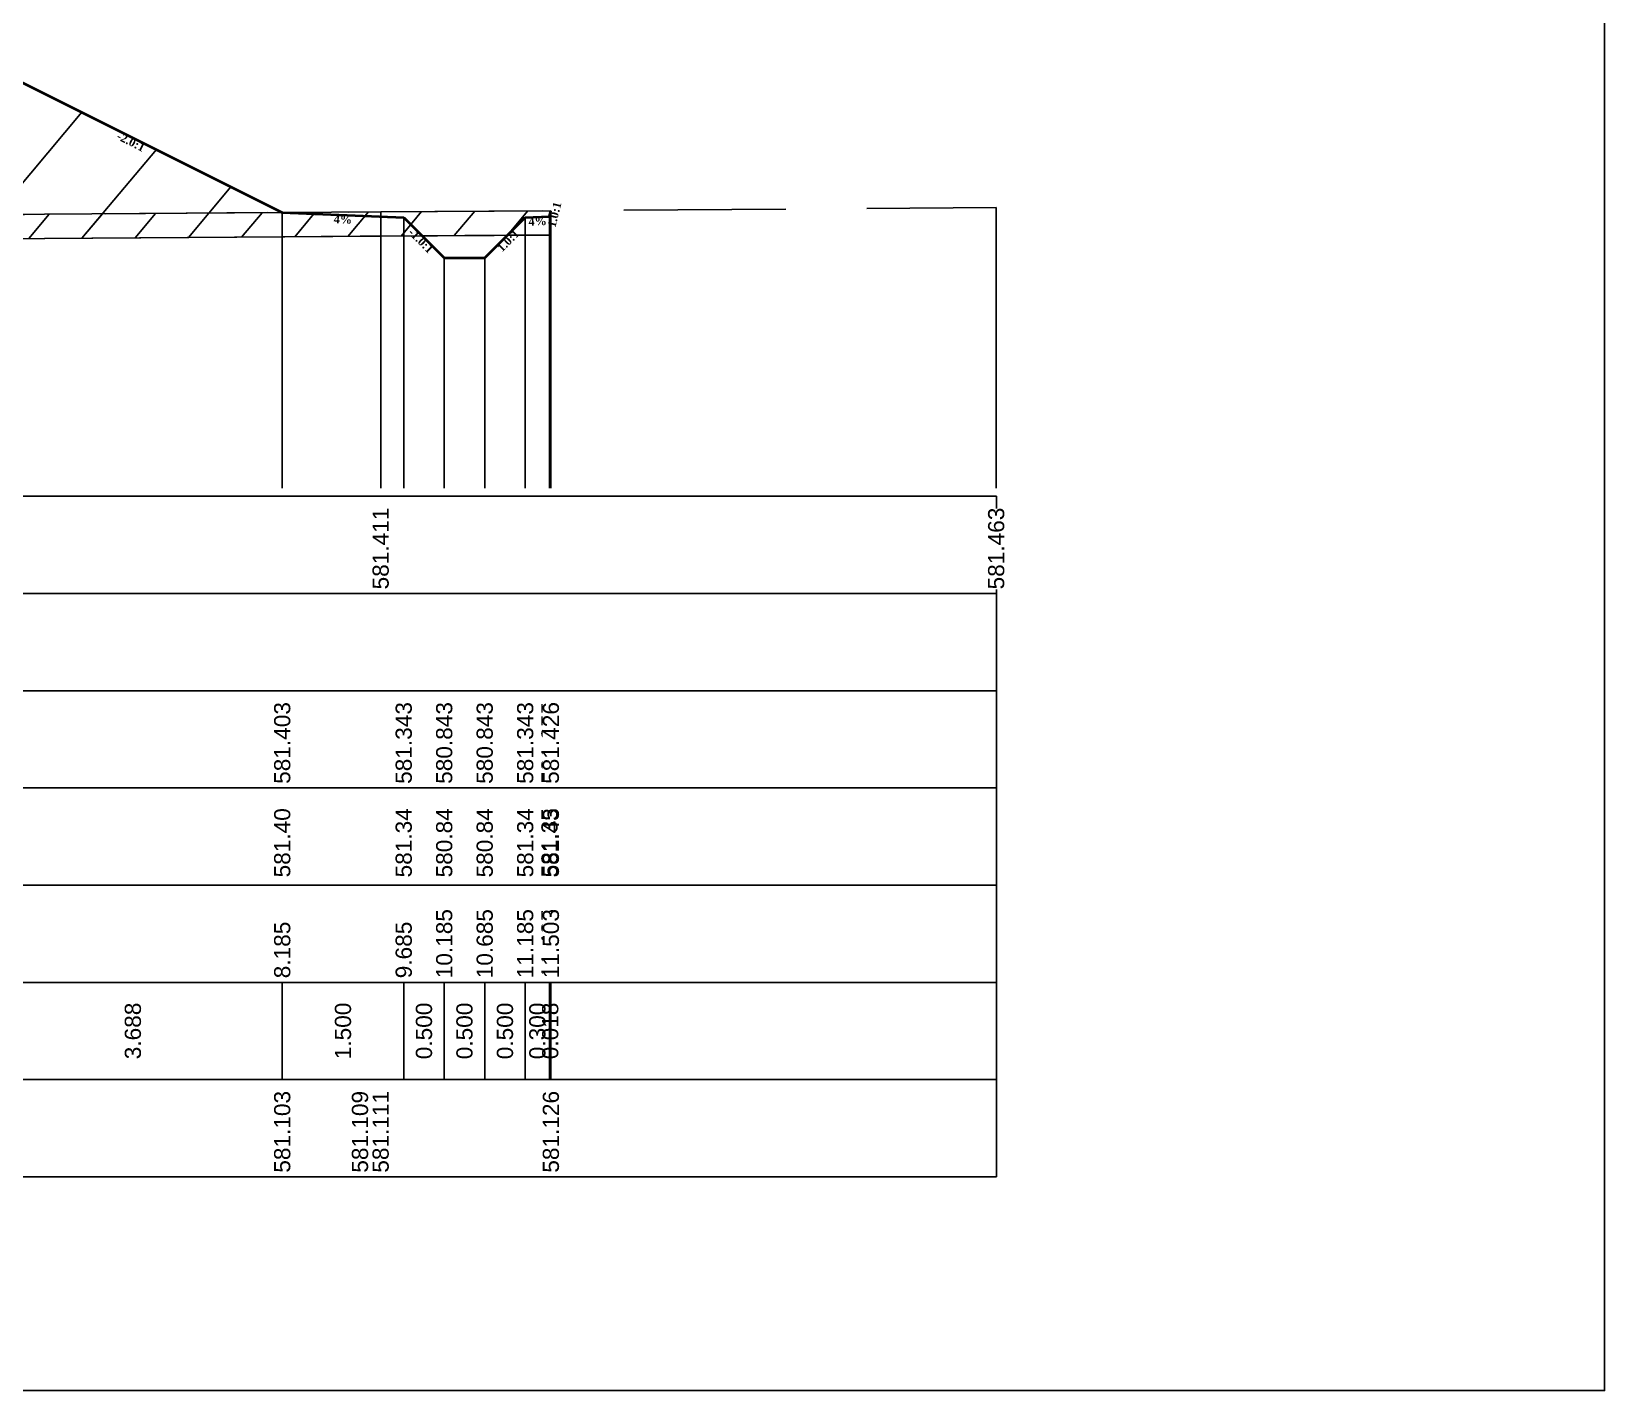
# Model space of a CAD drawing. Header units: millimetres. Extents: x 2762 to 3076, y 916 to 3305.
# Drawn here: x 3056.12 to 3075.54, y 2505.65 to 2522.42 of the extents above; entities that cross this region are included whole.
import ezdxf

# ---------------------------------------------------------------- set-up
doc = ezdxf.new("R2010")
doc.units = ezdxf.units.MM
doc.header["$LTSCALE"] = 2
doc.linetypes.add('CACHE', pattern=[9.525, 6.35, -3.175])
doc.linetypes.add('DASHED', pattern=[0.75, 0.5, -0.25])
doc.layers.add('C-ROAD-CORR', color=5, linetype='Continuous')
doc.layers.add('C-ROAD-SCTN', color=7, linetype='Continuous')
doc.styles.add('C3D_Etiquette', font='romans.shx')
doc.styles.add('C3D_Profil_Travers', font='romans.shx')

msp = doc.modelspace()

# ---------------------------------------------------------------- hatches: boundary and pattern name
at = {"linetype": 'Continuous', "lineweight": -3}
h = msp.add_hatch(dxfattribs=at)
h.set_pattern_fill('_U', color=3, angle=50, style=0, pattern_type=0)
h.set_pattern_definition([(50, (3061.994, 2519.9056), (-0.766044, 0.64279), [])])
h.paths.add_polyline_path([(3061.994, 2519.906), (3062.215, 2520.126), (3062.515, 2520.138), (3062.532, 2520.209), (3062.532, 2519.909)])
h.paths.add_polyline_path([(3041.649, 2519.765), (3041.649, 2520.065), (3045.133, 2521.807), (3053.13, 2522.126), (3055.526, 2522.031), (3059.215, 2520.186), (3060.715, 2520.126), (3060.943, 2519.898), (3060.43, 2519.895), (3050.914, 2519.828), (3049.322, 2519.818)])
h = msp.add_hatch(dxfattribs=at)
h.set_pattern_fill('_U', color=150, scale=0.5, angle=50, style=0, pattern_type=0)
h.set_pattern_definition([(50, (3061.994, 2519.90564), (-0.383022, 0.321394), [])])
h.paths.add_polyline_path([(3061.994, 2519.906), (3062.215, 2520.126), (3062.515, 2520.138), (3062.532, 2520.209), (3062.532, 2519.909)])
h.paths.add_polyline_path([(3059.215, 2520.186), (3060.43, 2520.195), (3062.532, 2520.209), (3062.515, 2520.138), (3062.215, 2520.126), (3061.994, 2519.906), (3060.943, 2519.898), (3060.715, 2520.126)])
h.paths.add_polyline_path([(3041.649, 2519.765), (3041.649, 2520.065), (3049.322, 2520.118), (3050.914, 2520.128), (3059.215, 2520.186), (3060.715, 2520.126), (3060.943, 2519.898), (3060.43, 2519.895), (3050.914, 2519.828), (3049.322, 2519.818)])

# ---------------------------------------------------------------- linework, layer by layer
at = {"color": 253, "linetype": 'Continuous', "lineweight": -3}
for p, q in [((3055.526, 2522.031), (3059.215, 2520.186)), ((3060.43, 2520.195), (3062.532, 2520.209)), ((3062.515, 2520.138), (3062.532, 2520.209)), ((3062.532, 2520.209), (3062.515, 2520.138)), ((3062.515, 2520.138), (3062.532, 2520.209)), ((3062.532, 2520.209), (3062.532, 2519.909)), ((3062.532, 2520.209), (3062.532, 2519.909)), ((3050.914, 2520.128), (3059.215, 2520.186)), ((3059.215, 2520.186), (3060.43, 2520.195)), ((3060.715, 2520.126), (3059.215, 2520.186)), ((3059.215, 2520.186), (3060.715, 2520.126)), ((3059.215, 2520.186), (3060.715, 2520.126)), ((3060.943, 2519.898), (3060.715, 2520.126)), ((3060.715, 2520.126), (3060.943, 2519.898)), ((3060.715, 2520.126), (3060.943, 2519.898)), ((3061.994, 2519.906), (3062.215, 2520.126)), ((3062.215, 2520.126), (3061.994, 2519.906)), ((3061.994, 2519.906), (3062.215, 2520.126)), ((3062.215, 2520.126), (3062.515, 2520.138)), ((3062.515, 2520.138), (3062.215, 2520.126)), ((3062.215, 2520.126), (3062.515, 2520.138)), ((3060.43, 2519.895), (3050.914, 2519.828)), ((3060.43, 2519.895), (3050.914, 2519.828)), ((3060.943, 2519.898), (3060.43, 2519.895)), ((3060.943, 2519.898), (3060.43, 2519.895)), ((3061.994, 2519.906), (3060.943, 2519.898)), ((3060.943, 2519.898), (3061.994, 2519.906)), ((3061.215, 2519.626), (3060.943, 2519.898)), ((3061.994, 2519.906), (3061.715, 2519.626)), ((3062.532, 2519.909), (3061.994, 2519.906)), ((3062.532, 2519.909), (3061.994, 2519.906)), ((3061.715, 2519.626), (3061.215, 2519.626))]:
    msp.add_line(p, q, dxfattribs=at)
at = {"color": 105, "linetype": 'DASHED', "lineweight": -3, "ltscale": 2}
for p, q in [((3060.43, 2520.195), (3068.03, 2520.247)), ((3051.03, 2520.129), (3060.43, 2520.195))]:
    msp.add_line(p, q, dxfattribs=at)
at = {"color": 8, "linetype": 'CACHE', "lineweight": -3}
for p, q in [((3062.532, 2516.784), (3062.532, 2520.209)), ((3059.215, 2516.784), (3059.215, 2520.186)), ((3060.715, 2516.784), (3060.715, 2520.126)), ((3062.215, 2516.784), (3062.215, 2520.126)), ((3062.515, 2516.784), (3062.515, 2520.138)), ((3061.215, 2516.784), (3061.215, 2519.626)), ((3061.715, 2516.784), (3061.715, 2519.626))]:
    msp.add_line(p, q, dxfattribs=at)
at = {"color": 98, "linetype": 'CACHE', "lineweight": -3}
for p, q in [((3068.03, 2520.247), (3068.03, 2516.784)), ((3060.43, 2520.195), (3060.43, 2516.784))]:
    msp.add_line(p, q, dxfattribs=at)
at = {"color": 6, "linetype": 'Continuous', "lineweight": -3}
for p, q in [((3052.328, 2519.838), (3059.215, 2519.886)), ((3059.215, 2519.886), (3060.175, 2519.893)), ((3060.175, 2519.893), (3060.43, 2519.895)), ((3060.43, 2519.895), (3062.532, 2519.909))]:
    msp.add_line(p, q, dxfattribs=at)
at = {"color": 7, "linetype": 'Continuous', "lineweight": -3}
for p, q in [((3034.029, 2516.684), (3068.031, 2516.684)), ((3059.215, 2509.484), (3059.215, 2510.684)), ((3059.215, 2509.484), (3059.215, 2510.684)), ((3060.715, 2509.484), (3060.715, 2510.684)), ((3060.715, 2509.484), (3060.715, 2510.684)), ((3061.215, 2509.484), (3061.215, 2510.684)), ((3061.215, 2509.484), (3061.215, 2510.684)), ((3061.715, 2509.484), (3061.715, 2510.684)), ((3061.715, 2509.484), (3061.715, 2510.684)), ((3062.215, 2509.484), (3062.215, 2510.684)), ((3062.215, 2509.484), (3062.215, 2510.684)), ((3062.515, 2509.484), (3062.515, 2510.684)), ((3062.515, 2509.484), (3062.515, 2510.684)), ((3062.532, 2509.484), (3062.532, 2510.684))]:
    msp.add_line(p, q, dxfattribs=at)
for points in [[(3034.029, 2515.484), (3068.031, 2515.484), (3068.031, 2516.684), (3034.029, 2516.684)], [(3034.029, 2514.284), (3068.031, 2514.284), (3068.031, 2515.484), (3034.029, 2515.484)], [(3034.029, 2513.084), (3068.031, 2513.084), (3068.031, 2514.284), (3034.029, 2514.284)], [(3034.029, 2511.884), (3068.031, 2511.884), (3068.031, 2513.084), (3034.029, 2513.084)], [(3034.029, 2510.684), (3068.031, 2510.684), (3068.031, 2511.884), (3034.029, 2511.884)], [(3034.029, 2509.484), (3068.031, 2509.484), (3068.031, 2510.684), (3034.029, 2510.684)], [(3034.029, 2508.284), (3068.031, 2508.284), (3068.031, 2509.484), (3034.029, 2509.484)]]:
    msp.add_3dface(points, dxfattribs=at)
at = {"layer": 'C-ROAD-CORR', "color": 1, "linetype": 'Continuous', "lineweight": 40}
for p, q in [((3055.526, 2522.031), (3059.215, 2520.186)), ((3062.515, 2520.138), (3062.532, 2520.209)), ((3059.215, 2520.186), (3060.715, 2520.126)), ((3060.715, 2520.126), (3061.215, 2519.626)), ((3061.715, 2519.626), (3062.215, 2520.126)), ((3062.215, 2520.126), (3062.515, 2520.138)), ((3061.215, 2519.626), (3061.715, 2519.626))]:
    msp.add_line(p, q, dxfattribs=at)
at = {"layer": 'C-ROAD-CORR', "color": 1, "linetype": 'Continuous', "lineweight": -3}
for p, q in [((3060.715, 2520.126), (3061.215, 2519.626)), ((3061.715, 2519.626), (3062.215, 2520.126))]:
    msp.add_line(p, q, dxfattribs=at)
at = {"layer": 'C-ROAD-SCTN', "color": 154, "linetype": 'Continuous', "lineweight": -3}
for p, q in [((3055.526, 2522.031), (3059.215, 2520.186)), ((3062.515, 2520.138), (3062.532, 2520.209)), ((3059.215, 2520.186), (3060.715, 2520.126)), ((3060.715, 2520.126), (3061.215, 2519.626)), ((3061.715, 2519.626), (3062.215, 2520.126)), ((3062.215, 2520.126), (3062.515, 2520.138)), ((3061.215, 2519.626), (3061.715, 2519.626))]:
    msp.add_line(p, q, dxfattribs=at)
at = {"layer": 'C-ROAD-SCTN', "color": 1, "linetype": 'Continuous', "lineweight": -3}
for p, q in [((3055.526, 2522.031), (3059.215, 2520.186)), ((3062.515, 2520.138), (3062.532, 2520.209)), ((3059.215, 2520.186), (3060.715, 2520.126)), ((3060.715, 2520.126), (3061.215, 2519.626)), ((3061.715, 2519.626), (3062.215, 2520.126)), ((3062.215, 2520.126), (3062.515, 2520.138)), ((3061.215, 2519.626), (3061.715, 2519.626))]:
    msp.add_line(p, q, dxfattribs=at)

# ---------------------------------------------------------------- texts
at = {"color": 7, "linetype": 'Continuous', "lineweight": -3, "char_height": 0.1, "attachment_point": 2, "style": 'C3D_Etiquette'}
for s, insert, width, rotation in [('{\\fTimes New Roman|b1|i0|c0|p18;-2.0:1}', (3057.369, 2521.105), 0.34598, 333.4349), ('{\\fTimes New Roman|b1|i0|c0|p18;1.0:1}', (3062.527, 2520.173), 0.29446, 75.9638), ('{\\fTimes New Roman|b1|i0|c0|p18;4%}', (3059.965, 2520.152), 0.42071, 357.7094), ('{\\fTimes New Roman|b1|i0|c0|p18;4%}', (3062.365, 2520.128), 0.37094, 2.2906), ('{\\fTimes New Roman|b1|i0|c0|p18;-1.0:1}', (3060.962, 2519.874), 0.34598, 315), ('{\\fTimes New Roman|b1|i0|c0|p18;1.0:1}', (3061.968, 2519.874), 0.29001, 45)]:
    msp.add_mtext(s, dxfattribs=dict(at, insert=insert, width=width, rotation=rotation))
at = {"color": 7, "linetype": 'Continuous', "lineweight": -3, "char_height": 0.2, "rotation": 90, "style": 'C3D_Profil_Travers'}
for s, insert, attachment_point in [('{\\fArial|b0|i0|c0|p34;581.40}', (3059.215, 2511.979), 4), ('{\\fArial|b0|i0|c0|p34;581.34}', (3060.715, 2511.979), 4), ('{\\fArial|b0|i0|c0|p34;580.84}', (3061.215, 2511.979), 4), ('{\\fArial|b0|i0|c0|p34;580.84}', (3061.715, 2511.979), 4), ('{\\fArial|b0|i0|c0|p34;581.34}', (3062.215, 2511.979), 4), ('{\\fArial|b0|i0|c0|p34;581.35}', (3062.515, 2511.979), 4), ('{\\fArial|b0|i0|c0|p34;581.43}', (3062.532, 2511.979), 4), ('{\\fArial|b0|i0|c0|p34;3.688}', (3057.371, 2510.084), 5), ('{\\fArial|b0|i0|c0|p34;1.500}', (3059.965, 2510.084), 5), ('{\\fArial|b0|i0|c0|p34;0.500}', (3060.965, 2510.084), 5), ('{\\fArial|b0|i0|c0|p34;0.500}', (3061.465, 2510.084), 5), ('{\\fArial|b0|i0|c0|p34;0.500}', (3061.965, 2510.084), 5), ('{\\fArial|b0|i0|c0|p34;0.300}', (3062.365, 2510.084), 5), ('{\\fArial|b0|i0|c0|p34;0.018}', (3062.524, 2510.084), 5)]:
    msp.add_mtext(s, dxfattribs=dict(at, insert=insert, attachment_point=attachment_point))

# ---------------------------------------------------------------- next in the draw order: texts
at = {"color": 7, "linetype": 'Continuous', "lineweight": -3, "char_height": 0.2, "attachment_point": 4, "rotation": 90, "style": 'C3D_Profil_Travers', "bg_fill": 3, "box_fill_scale": 1.000375, "bg_fill_color": 256, "bg_fill_true_color": 13158600, "bg_fill_transparency": 0}
for s, insert, width in [('{\\fArial|b0|i0|c0|p34;581.411}', (3060.43, 2515.534), 0.95654), ('{\\fArial|b0|i0|c0|p34;581.463}', (3068.03, 2515.534), 0.99553), ('{\\fArial|b0|i0|c0|p34;581.403}', (3059.215, 2513.134), 0.99553), ('{\\fArial|b0|i0|c0|p34;581.343}', (3060.715, 2513.134), 0.99553), ('{\\fArial|b0|i0|c0|p34;580.843}', (3061.215, 2513.134), 0.99553), ('{\\fArial|b0|i0|c0|p34;580.843}', (3061.715, 2513.134), 0.99553), ('{\\fArial|b0|i0|c0|p34;581.343}', (3062.215, 2513.134), 0.99553), ('{\\fArial|b0|i0|c0|p34;\\C256;10.185}', (3061.215, 2510.734), 0.82109), ('{\\fArial|b0|i0|c0|p34;\\C256;10.685}', (3061.715, 2510.734), 0.82109), ('{\\fArial|b0|i0|c0|p34;\\C256;11.185}', (3062.215, 2510.734), 0.82109), ('{\\fArial|b0|i0|c0|p34;\\C256;8.185}', (3059.215, 2510.734), 0.68344), ('{\\fArial|b0|i0|c0|p34;\\C256;9.685}', (3060.715, 2510.734), 0.68316), ('{\\fArial|b0|i0|c0|p34;581.103}', (3059.215, 2508.334), 0.99553), ('{\\fArial|b0|i0|c0|p34;581.109}', (3060.175, 2508.334), 0.99595), ('{\\fArial|b0|i0|c0|p34;581.126}', (3062.532, 2508.334), 0.99539)]:
    msp.add_mtext(s, dxfattribs=dict(at, insert=insert, width=width))

# ---------------------------------------------------------------- next in the draw order: texts
for s, insert, width in [('{\\fArial|b0|i0|c0|p34;581.355}', (3062.515, 2513.134), 0.99705), ('{\\fArial|b0|i0|c0|p34;\\C256;11.485}', (3062.515, 2510.734), 0.82109), ('{\\fArial|b0|i0|c0|p34;581.111}', (3060.43, 2508.334), 0.95654)]:
    msp.add_mtext(s, dxfattribs=dict(at, insert=insert, width=width))

# ---------------------------------------------------------------- next in the draw order: texts
for s, insert, width in [('{\\fArial|b0|i0|c0|p34;581.426}', (3062.532, 2513.134), 0.99539), ('{\\fArial|b0|i0|c0|p34;\\C256;11.503}', (3062.532, 2510.734), 0.81957)]:
    msp.add_mtext(s, dxfattribs=dict(at, insert=insert, width=width))

# ---------------------------------------------------------------- next in the draw order: linework, layer by layer
msp.add_lwpolyline([(3026.54, 2535.145), (3075.54, 2535.145), (3075.54, 2505.645), (3026.54, 2505.645)], close=True)

doc.saveas('drawing.dxf')
